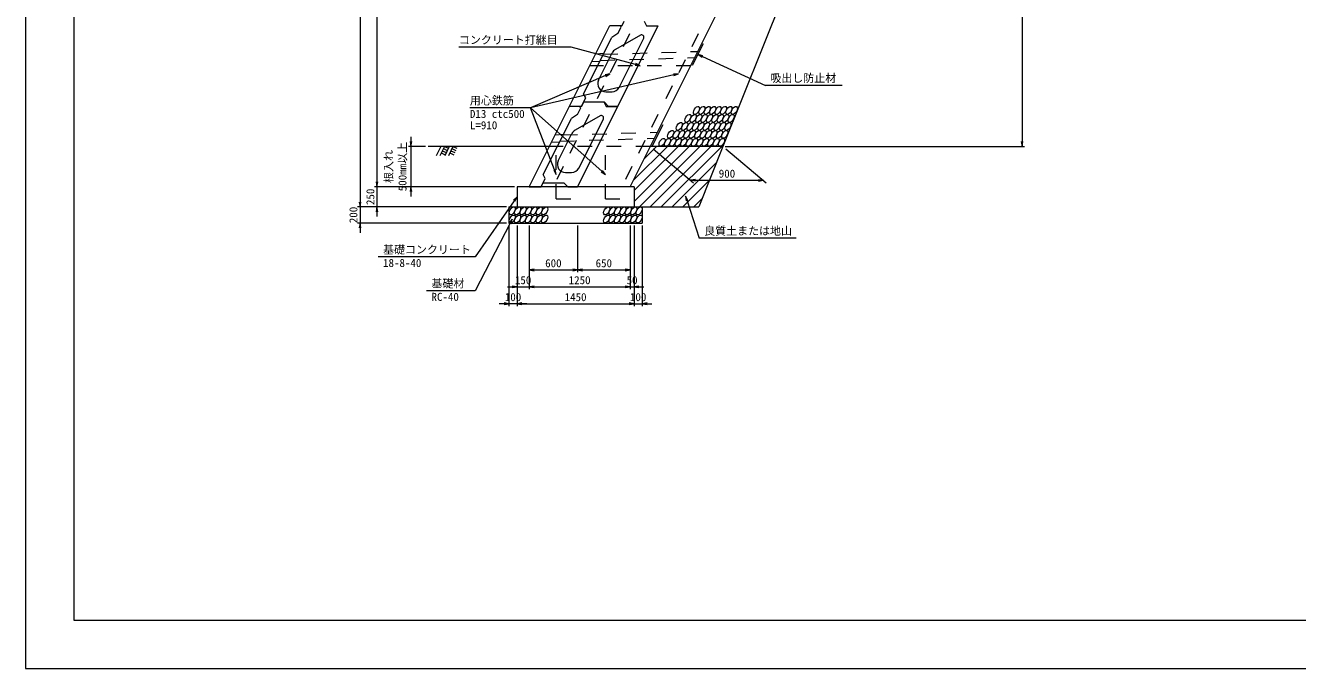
# Model space of a CAD drawing. Units: millimetres at full size, sheet at 1:30. Extents: x 0 to 25230, y 0 to 17820.
# Drawn here: x 0 to 15759, y 0 to 7968 of the extents above; entities that cross this region are included whole.
import ezdxf
from ezdxf.enums import TextEntityAlignment as Align

# ---------------------------------------------------------------- set-up
doc = ezdxf.new("R2010")
doc.units = ezdxf.units.MM
doc.header["$LTSCALE"] = 30
doc.linetypes.add('DASHED_SPACED', pattern=[12, 6, -6])
for name, color, linetype, lineweight in [('0_2', 7, 'Continuous', 13), ('D-STR-DIM', 7, 'Continuous', 13), ('D-STR-STRn', 1, 'Continuous', 13), ('D-STR-TXT', 7, 'Continuous', 13), ('D-TTL', 2, 'Continuous', 13)]:
    doc.layers.add(name, color=color, linetype=linetype, lineweight=lineweight)
doc.styles.add('ＭＳ ゴシック', font='')
doc.styles.get('ＭＳ ゴシック').set_extended_font_data('MS Gothic')

# ---------------------------------------------------------------- blocks, each defined once
blk = doc.blocks.new('open_arrow')
at = {"color": 0, "linetype": 'Continuous', "lineweight": -2}
blk.add_lwpolyline([(7.5, 1.25), (0, 0), (7.5, -1.25)], dxfattribs=at)

msp = doc.modelspace()

# ---------------------------------------------------------------- hatches: boundary and pattern name
at = {"layer": 'D-STR-STRn'}
h = msp.add_hatch(dxfattribs=at)
h.set_pattern_fill('USER', color=2, style=0, pattern_type=2)
h.set_pattern_definition([(45, (0, 0), (-67.3519, 67.3519), [])])
h.paths.add_polyline_path([(8340, 5720), (8640, 6470), (7740, 6470), (7490, 5970), (7540, 5970), (7540, 5720)])

# ---------------------------------------------------------------- linework, layer by layer
at = {"layer": '0_2'}
for points in [[(7240, 7370), (7184.88, 7346.29), (6255.92, 6946.72)], [(8088.63, 7370), (8030.16, 7356.5), (6255.92, 6946.72)]]:
    msp.add_lwpolyline(points, dxfattribs=at)
at = {"layer": 'D-STR-DIM'}
for p, q in [((4145, 12720), (4145, 5720)), ((4355, 12470), (4355, 5970)), ((12346.79, 12470), (12346.79, 6470)), ((4955, 6470), (4745, 6470)), ((4775, 6590), (4775, 5850)), ((8670, 6470), (12376.79, 6470)), ((7775.75, 6440), (8276.29, 6020)), ((8675.75, 6440), (9176.29, 6020)), ((4355, 6090), (4355, 5600)), ((8300.54, 6060), (8240.54, 6050)), ((8300.54, 6040), (8240.54, 6050)), ((8240.54, 6050), (8300.54, 6050)), ((8300.54, 6050), (9080.54, 6050)), ((9080.54, 6060), (9140.54, 6050)), ((9080.54, 6040), (9140.54, 6050)), ((9140.54, 6050), (9080.54, 6050)), ((4145, 5840), (4145, 5400)), ((6060, 5970), (4325, 5970)), ((6060, 5970), (4325, 5970)), ((6060, 5970), (4745, 5970)), ((5960, 5720), (4115, 5720)), ((5960, 5720), (4115, 5720)), ((5960, 5720), (4325, 5720)), ((5960, 5520), (4115, 5520)), ((5990, 5490), (5990, 4490)), ((6090, 5490), (6090, 4490)), ((6090, 5490), (6090, 4490)), ((6090, 5490), (6090, 4700)), ((6240, 5490), (6240, 4700)), ((6240, 5490), (6240, 4700)), ((6240, 5490), (6240, 4910)), ((6840, 5490), (6840, 4910)), ((6840, 5490), (6840, 4910)), ((7490, 5490), (7490, 4700)), ((7490, 5490), (7490, 4700)), ((7490, 5490), (7490, 4910)), ((7540, 5490), (7540, 4490)), ((7540, 5490), (7540, 4490)), ((7540, 5490), (7540, 4700)), ((7640, 5490), (7640, 4490)), ((6240, 4940), (6840, 4940)), ((6840, 4940), (7490, 4940)), ((5970, 4730), (6360, 4730)), ((6240, 4730), (7490, 4730)), ((7370, 4730), (7660, 4730)), ((6210, 4520), (5870, 4520)), ((6090, 4520), (7540, 4520)), ((7420, 4520), (7760, 4520))]:
    msp.add_line(p, q, dxfattribs=at)
at = {"layer": 'D-STR-STRn'}
for p, q in [((7490, 5970), (10740, 12470)), ((11040, 12470), (8640, 6470)), ((6740, 6970), (7238.5, 7967)), ((7238.5, 7967), (7390.5, 7967)), ((7338.5, 7867), (7379, 7948)), ((7340, 6970), (7837.5, 7965)), ((7379, 7948), (7369.5, 7967)), ((7390.5, 7967), (7417, 8020)), ((7663, 8020), (7695, 7965)), ((7695, 7965), (7837.5, 7965)), ((6915, 7120), (7263.5, 7817)), ((7338.5, 7867), (7263.5, 7817)), ((7617.75, 7848.55), (7308.51, 7670.02)), ((7355.64, 7201.28), (7659.58, 7809.16)), ((7100.36, 7290.72), (7269.07, 7628.14)), ((6940, 7070), (6915, 7120)), ((7189.8, 7146), (7266.2, 7146)), ((6240, 5970), (6738.5, 6967)), ((6738.5, 6967), (6890.5, 6967)), ((6740, 6970), (6890, 6970)), ((6838.5, 6867), (6879, 6948)), ((6840, 5970), (7337.5, 6965)), ((6879, 6948), (6869.5, 6967)), ((6890, 6970), (6940, 7070)), ((6890.5, 6967), (6917, 7020)), ((6915, 7020), (7168, 7020)), ((6917, 7020), (7163, 7020)), ((7163, 7020), (7195, 6965)), ((7168, 7020), (7218, 6970)), ((7195, 6965), (7337.5, 6965)), ((7218, 6970), (7340, 6970)), ((6415, 6120), (6763.5, 6817)), ((6838.5, 6867), (6763.5, 6817)), ((7117.75, 6848.55), (6808.51, 6670.02)), ((6855.64, 6201.28), (7159.58, 6809.16)), ((6600.36, 6290.72), (6769.07, 6628.14)), ((6490, 6470), (4990, 6470)), ((5145, 6470), (5089.92, 6354.79)), ((5190, 6470), (5134.92, 6354.79)), ((5190, 6470), (5238.84, 6446.65)), ((5250, 6470), (5194.92, 6354.79)), ((5295, 6470), (5239.92, 6354.79)), ((5295, 6470), (5343.84, 6446.65)), ((8640, 6470), (7740, 6470)), ((8640, 6470), (8340, 5720)), ((5151.18, 6388.8), (5200.02, 6365.45)), ((5164.12, 6415.87), (5212.96, 6392.52)), ((5177.06, 6442.93), (5225.9, 6419.59)), ((5256.18, 6388.8), (5305.02, 6365.45)), ((5269.12, 6415.87), (5317.96, 6392.52)), ((5282.06, 6442.93), (5330.9, 6419.59)), ((6689.8, 6146), (6766.2, 6146)), ((6390, 5970), (6440, 6070)), ((6440, 6070), (6415, 6120)), ((6415, 6020), (6668, 6020)), ((6668, 6020), (6718, 5970)), ((7540, 5970), (6090, 5970)), ((6090, 5970), (6090, 5720)), ((6240, 5970), (6390, 5970)), ((6718, 5970), (6840, 5970)), ((7540, 5970), (7540, 5720)), ((5990, 5720), (5990, 5520)), ((5990, 5720), (7540, 5720)), ((7540, 5720), (8340, 5720)), ((7640, 5720), (7640, 5520)), ((5990, 5520), (7640, 5520))]:
    msp.add_line(p, q, dxfattribs=at)
at = {"layer": 'D-STR-STRn', "linetype": 'DASHED_SPACED'}
for p, q in [((7086.52, 7063.04), (7493.48, 7876.96)), ((7936.52, 7063.04), (8343.48, 7876.96)), ((7062.35, 7614.69), (7166.51, 7623.02)), ((8240, 7470), (6990, 7470)), ((7017.65, 7525.31), (7116.54, 7523.07)), ((6586.52, 6063.04), (6993.48, 6876.96)), ((7436.52, 6063.04), (7843.48, 6876.96)), ((6562.35, 6614.69), (6666.51, 6623.02)), ((7740, 6470), (6490, 6470)), ((6517.65, 6525.31), (6616.54, 6523.07)), ((6575, 5820), (6575, 6425)), ((7185, 5820), (7185, 6425)), ((6575, 5820), (6880, 5820)), ((7185, 5820), (7490, 5820))]:
    msp.add_line(p, q, dxfattribs=at)
at = {"layer": 'D-STR-STRn', "color": 2}
for p, q in [((8264.65, 7474.59), (8398.82, 7742.91)), ((7764.65, 6474.59), (7898.82, 6742.91))]:
    msp.add_line(p, q, dxfattribs=at)
at = {"layer": 'D-STR-STRn', "color": 2, "linetype": 'DASHED_SPACED'}
for p, q in [((7122.48, 7534.96), (8289.99, 7569.98)), ((7160.57, 7611.13), (8328.08, 7646.16)), ((6660.57, 6611.13), (7828.08, 6646.16)), ((6622.48, 6534.96), (7789.99, 6569.98))]:
    msp.add_line(p, q, dxfattribs=at)
at = {"layer": 'D-STR-STRn'}
for centre, radius, start, end in [((7632.75, 7822.57), 30, 333.43495, 120), ((7358.51, 7583.41), 100, 120, 153.43495), ((7189.8, 7246), 100, 153.43495, 270), ((7266.2, 7246), 100, 270, 333.43495), ((7132.75, 6822.57), 30, 333.43495, 120), ((6858.51, 6583.41), 100, 120, 153.43495), ((6689.8, 6246), 100, 153.43495, 270), ((6766.2, 6246), 100, 270, 333.43495)]:
    msp.add_arc(centre, radius, start, end, dxfattribs=at)
at = {"layer": 'D-STR-STRn', "color": 2}
for centre in [(8312.9, 6916), (8379.9, 6916), (8446.9, 6916), (8513.9, 6916), (8580.9, 6916), (8647.9, 6916), (8714.9, 6916), (8781.9, 6916), (8206.3, 6817), (8273.3, 6817), (8340.3, 6817), (8407.3, 6817), (8474.3, 6817), (8541.3, 6817), (8608.3, 6817), (8675.3, 6817), (8742.3, 6817), (7993.1, 6619), (8060.1, 6619), (8099.7, 6718), (8127.1, 6619), (8166.7, 6718), (8194.1, 6619), (8233.7, 6718), (8261.1, 6619), (8300.7, 6718), (8328.1, 6619), (8367.7, 6718), (8395.1, 6619), (8434.7, 6718), (8462.1, 6619), (8501.7, 6718), (8529.1, 6619), (8568.7, 6718), (8596.1, 6619), (8635.7, 6718), (8663.1, 6619), (8702.7, 6718), (7886.5, 6520), (7953.5, 6520), (8020.5, 6520), (8087.5, 6520), (8154.5, 6520), (8221.5, 6520), (8288.5, 6520), (8355.5, 6520), (8422.5, 6520), (8489.5, 6520), (8556.5, 6520), (8623.5, 6520), (6030.24, 5670), (6097.24, 5670), (6164.24, 5670), (6231.24, 5670), (6298.24, 5670), (6365.24, 5670), (6432.24, 5670), (7200.24, 5670), (7267.24, 5670), (7334.24, 5670), (7401.24, 5670), (7468.24, 5670), (7535.24, 5670), (7602.24, 5670), (6030.24, 5570), (6097.24, 5570), (6164.24, 5570), (6231.24, 5570), (6298.24, 5570), (6365.24, 5570), (6432.24, 5570), (7200.24, 5570), (7267.24, 5570), (7334.24, 5570), (7401.24, 5570), (7468.24, 5570), (7535.24, 5570), (7602.24, 5570)]:
    msp.add_ellipse(centre, major_axis=(-27.22, -47.15), ratio=0.545455, dxfattribs=at)
at = {"layer": 'D-STR-TXT'}
for p, q in [((6759.48, 7698.01), (5369.48, 7698.01)), ((10117.99, 7224.53), (9167.99, 7224.53)), ((6255.92, 6946.72), (5505.92, 6946.72)), ((9547.83, 5332.05), (8347.83, 5332.05)), ((5570, 5100), (4370, 5100)), ((5570, 4680), (4970, 4680))]:
    msp.add_line(p, q, dxfattribs=at)
for points in [[(7615, 7470), (7557.02, 7485.45), (6759.48, 7698.01)], [(8331.74, 7608.75), (8386.26, 7583.7), (9167.99, 7224.53)], [(6575, 6122.5), (6553.34, 6178.45), (6255.92, 6946.72)], [(7185, 6122.5), (7140.12, 6162.32), (6255.92, 6946.72)], [(6090, 5845), (6055.66, 5795.8), (5570, 5100)], [(8177.88, 5853.99), (8196.46, 5796.94), (8347.83, 5332.05)], [(6030.24, 5570), (6002.68, 5516.7), (5570, 4680)]]:
    msp.add_lwpolyline(points, dxfattribs=at)
at = {"layer": 'D-TTL'}
for points in [[(0, 0), (25230, 0), (25230, 17820), (0, 17820)], [(600, 600), (24630, 600), (24630, 17220), (600, 17220)]]:
    msp.add_lwpolyline(points, close=True, dxfattribs=at)

# ---------------------------------------------------------------- block references
at = {"layer": '0_2', "xscale": 8, "yscale": 8}
for p, rotation in [((7240, 7370), 203.3), ((8088.63, 7370), 193)]:
    msp.add_blockref('open_arrow', p, dxfattribs=dict(at, rotation=rotation))
at = {"layer": 'D-STR-DIM', "xscale": 8, "yscale": 8}
for p, rotation in [((4775, 6470), 90), ((12346.79, 6470), 90), ((4355, 5970), 90), ((4355, 5970), 90), ((4775, 5970), 270), ((4145, 5720), 90), ((4145, 5720), 90), ((4355, 5720), 270), ((4145, 5520), 270), ((6840, 4940), 180), ((7490, 4940), 180), ((6090, 4730), 180), ((7490, 4730), 180), ((7490, 4730), 180), ((5990, 4520), 180), ((7540, 4520), 180), ((7540, 4520), 180)]:
    msp.add_blockref('open_arrow', p, dxfattribs=dict(at, rotation=rotation))
for p in [(6240, 4940), (6840, 4940), (6240, 4730), (6240, 4730), (7540, 4730), (6090, 4520), (6090, 4520), (7640, 4520)]:
    msp.add_blockref('open_arrow', p, dxfattribs=at)
at = {"layer": 'D-STR-TXT', "xscale": 8, "yscale": 8}
for p, rotation in [((8331.74, 7608.75), 335.3), ((7615, 7470), 165.1), ((6575, 6122.5), 111.2), ((7185, 6122.5), 138.4), ((6090, 5845), 235.1), ((8177.88, 5853.99), 288), ((6030.24, 5570), 242.7)]:
    msp.add_blockref('open_arrow', p, dxfattribs=dict(at, rotation=rotation))

# ---------------------------------------------------------------- texts
at = {"layer": 'D-STR-DIM', "style": 'ＭＳ ゴシック'}
for s, p in [('500mm以上', (4750.31, 5914.06)), ('根入れ', (4579.68, 6016.04))]:
    msp.add_text(s, height=99.69, rotation=90, dxfattribs=at).set_placement(p, align=Align.BOTTOM_LEFT)
for s, p in [('900', (8690.54, 6132.5)), ('600', (6540, 5022.5)), ('650', (7165, 5022.5)), ('150', (6165, 4812.5)), ('1250', (6865, 4812.5)), ('50', (7515, 4812.5)), ('100', (6040, 4602.5)), ('1450', (6815, 4602.5)), ('100', (7590, 4602.5))]:
    msp.add_text(s, height=99.69, dxfattribs=at).set_placement(p, align=Align.MIDDLE_CENTER)
for s, p in [('250', (4272.5, 5845)), ('200', (4062.5, 5620))]:
    msp.add_text(s, height=99.69, rotation=90, dxfattribs=at).set_placement(p, align=Align.MIDDLE_CENTER)
at = {"layer": 'D-STR-TXT', "style": 'ＭＳ ゴシック'}
for s, p in [('コンクリート打継目', (5369.48, 7708.89)), ('吸出し防止材', (9227.99, 7235.41)), ('用心鉄筋', (5505.92, 6957.6)), ('D13 ctc500', (5505.92, 6792.6)), ('L=910', (5505.92, 6652.6)), ('良質土または地山', (8407.83, 5342.93)), ('基礎コンクリート', (4430, 5110.88)), ('18-8-40', (4430, 4945.88)), ('基礎材', (5030, 4690.88)), ('RC-40', (5030, 4525.88))]:
    msp.add_text(s, height=99.69, dxfattribs=at).set_placement(p, align=Align.BOTTOM_LEFT)

doc.saveas('drawing.dxf')
